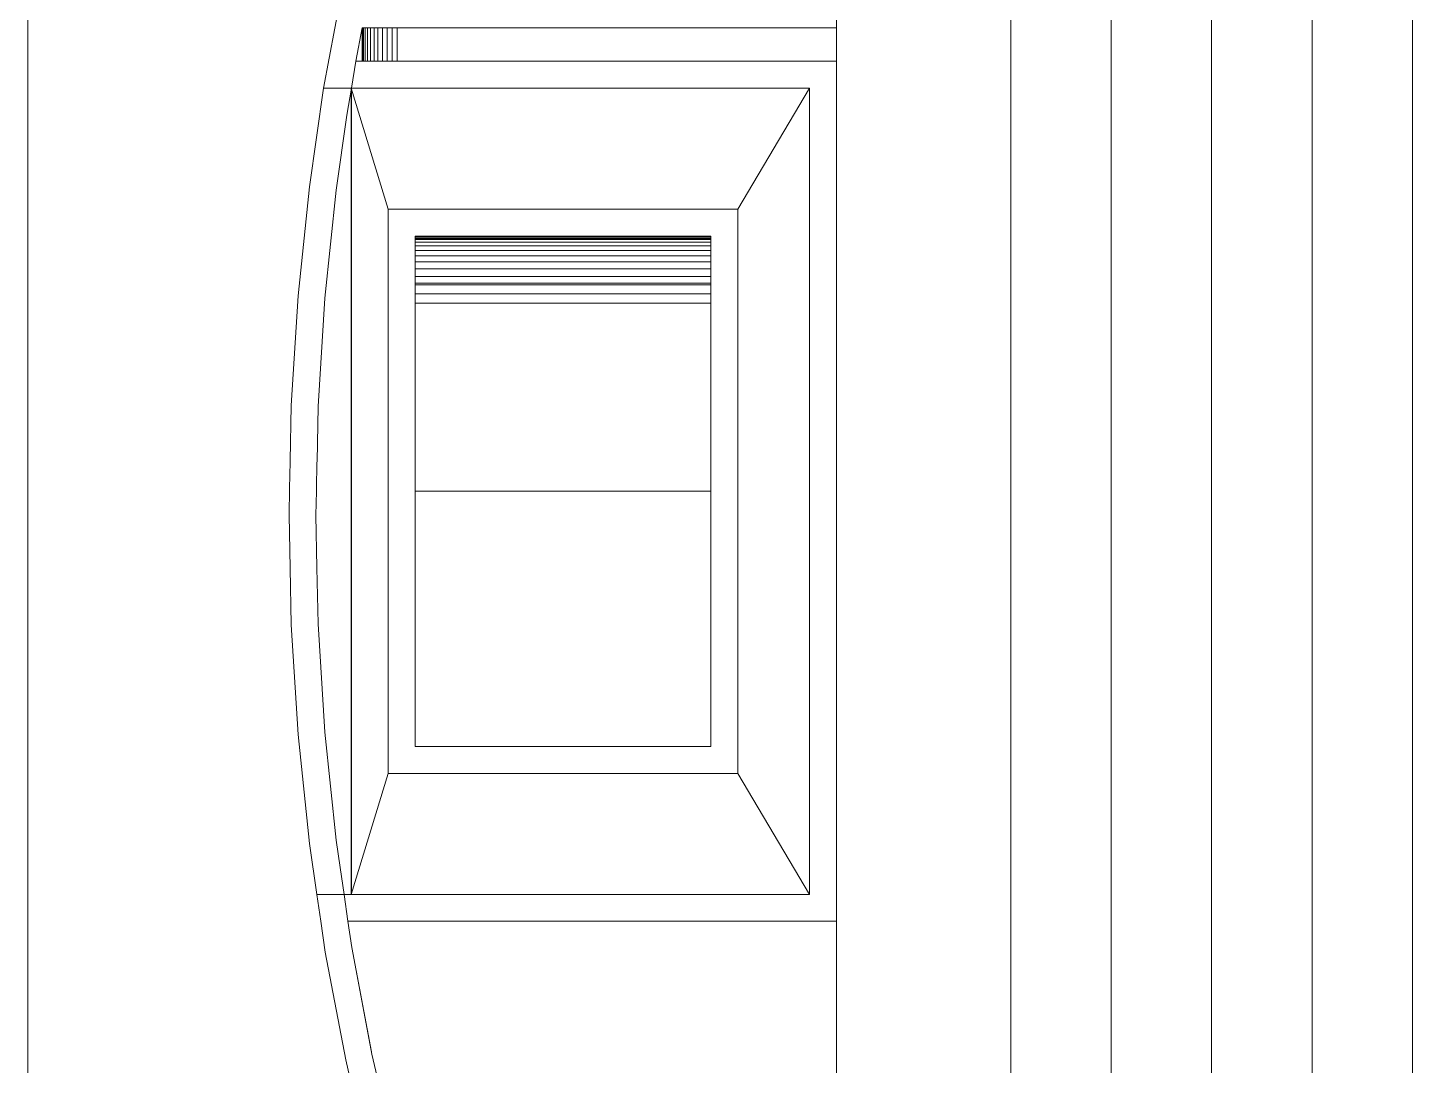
# Model space of a CAD drawing. Header units: inches. Extents: x -827 to 154, y -802 to 207.
# Drawn here: x -113.247 to -110.027, y -167.417 to -165.004 of the extents above; entities that cross this region are included whole.
import ezdxf

# ---------------------------------------------------------------- set-up
doc = ezdxf.new("R2010")
doc.units = ezdxf.units.IN
doc.header["$MEASUREMENT"] = 0
doc.layers.add('Layer0', color=7, linetype='Continuous', lineweight=9)
doc.layers.add('Shop_Sabre_RC-8_CNC_Router_skp', color=8, linetype='Continuous', lineweight=9)

# ---------------------------------------------------------------- blocks, each defined once
blk = doc.blocks.new('Shop_Sabre_RC-8_CNC_Router_skp_102-402841-Level 1')
at = {"layer": 'Layer0'}
for p, q in [((2.2631, 4.24), (2.2631, 0.5104)), ((2.4964, 4.2464), (2.4964, 0.504)), ((2.7298, 4.2335), (2.7298, 0.5169)), ((2.9631, 4.2011), (2.9631, 0.5493)), ((3.1964, 4.155), (3.1964, 0.5954)), ((2.2631, 0.6403), (2.2631, 4.1101)), ((2.2631, 4.1101), (2.2631, 0.5104)), ((2.4964, 0.6403), (2.4964, 4.1101)), ((2.4964, 4.1101), (2.4964, 0.504)), ((2.7298, 0.6403), (2.7298, 4.1101)), ((2.7298, 4.1101), (2.7298, 0.5169)), ((2.9631, 0.6403), (2.9631, 4.1101)), ((2.9631, 4.1101), (2.9631, 0.5493)), ((3.1964, 0.6403), (3.1964, 4.1101)), ((3.1964, 4.1101), (3.1964, 0.5954)), ((3.602, 4.0245), (3.602, 0.7259)), ((3.602, 0.7259), (3.602, 4.0245)), ((4.6391, 3.8143), (4.6821, 3.6291)), ((4.6821, 3.6291), (4.6391, 3.8143)), ((4.6998, 3.8294), (4.7433, 3.642)), ((4.7433, 3.642), (4.6998, 3.8294)), ((4.7433, 3.642), (4.7906, 3.3913)), ((4.7906, 3.3913), (4.7433, 3.642)), ((4.6821, 3.6291), (4.7289, 3.381)), ((4.7289, 3.381), (4.6821, 3.6291)), ((4.6832, 3.6231), (4.7289, 3.381)), ((4.6832, 3.6231), (4.7289, 3.381)), ((4.6832, 3.6231), (4.7289, 3.381)), ((4.7379, 3.3198), (4.7289, 3.381)), ((4.7379, 3.3198), (4.7289, 3.381)), ((4.7289, 3.381), (4.7379, 3.3198)), ((4.7289, 3.381), (4.7379, 3.3198)), ((4.7379, 3.3198), (4.7289, 3.381)), ((4.7906, 3.3913), (4.801, 3.3198)), ((4.801, 3.3198), (4.7906, 3.3913)), ((3.602, 3.3198), (4.7379, 3.3198)), ((3.602, 3.3198), (4.7379, 3.3198)), ((4.7379, 3.3198), (4.747, 3.2573)), ((4.7379, 3.3198), (4.747, 3.2573)), ((4.801, 3.3198), (4.8102, 3.2573)), ((4.8102, 3.2573), (4.801, 3.3198)), ((3.6645, 1.3823), (3.6645, 3.2573)), ((3.6645, 3.2573), (4.7301, 3.2573)), ((3.6645, 1.3823), (3.6645, 3.2573)), ((3.6645, 3.2573), (4.7301, 3.2573)), ((4.7301, 3.2573), (4.7301, 1.3823)), ((4.7301, 3.2573), (4.747, 3.2573)), ((4.7301, 3.2573), (4.747, 3.2573)), ((4.7301, 1.3823), (4.7301, 3.2573)), ((4.747, 3.2573), (4.7561, 3.1948)), ((4.747, 3.2573), (4.8102, 3.2573)), ((4.7561, 3.1948), (4.747, 3.2573)), ((4.8102, 3.2573), (4.747, 3.2573)), ((4.8275, 3.1388), (4.8102, 3.2573)), ((4.8275, 3.1388), (4.8102, 3.2573)), ((4.7561, 3.1948), (4.7655, 3.131)), ((4.7561, 3.1948), (4.7655, 3.131)), ((4.7655, 3.131), (4.7916, 2.8798)), ((4.7655, 3.131), (4.7916, 2.8798)), ((4.8275, 3.1388), (4.8539, 2.885)), ((4.8539, 2.885), (4.8275, 3.1388)), ((4.7916, 2.8798), (4.8073, 2.6277)), ((4.7916, 2.8798), (4.8073, 2.6277)), ((4.8539, 2.885), (4.8697, 2.6303)), ((4.8697, 2.6303), (4.8539, 2.885)), ((4.8073, 2.6277), (4.81, 2.4976)), ((4.8073, 2.6277), (4.81, 2.4976)), ((4.8697, 2.6303), (4.8725, 2.4989)), ((4.8697, 2.6303), (4.8725, 2.4989)), ((4.8697, 2.6303), (4.8725, 2.4989)), ((4.8725, 2.4989), (4.8697, 2.6303)), ((4.81, 2.4976), (4.8125, 2.3752)), ((4.8125, 2.3752), (4.81, 2.4976)), ((4.8725, 2.4989), (4.875, 2.3752)), ((4.8725, 2.4989), (4.875, 2.3752)), ((4.8725, 2.4989), (4.875, 2.3752)), ((4.875, 2.3752), (4.8725, 2.4989)), ((4.8113, 2.3198), (4.8125, 2.3752)), ((4.8113, 2.3198), (4.8125, 2.3752)), ((4.8737, 2.3133), (4.875, 2.3752)), ((4.8737, 2.3133), (4.875, 2.3752)), ((4.8737, 2.3133), (4.875, 2.3752)), ((4.8737, 2.3133), (4.875, 2.3752)), ((4.8113, 2.3146), (4.8113, 2.3198)), ((4.8113, 2.3146), (4.8113, 2.3198)), ((4.81, 2.2528), (4.8113, 2.3146)), ((4.81, 2.2528), (4.8113, 2.3146)), ((4.8725, 2.2515), (4.8737, 2.3133)), ((4.8725, 2.2515), (4.8737, 2.3133)), ((4.8725, 2.2515), (4.8737, 2.3133)), ((4.8725, 2.2515), (4.8737, 2.3133)), ((4.8073, 2.1227), (4.8099, 2.2502)), ((4.8073, 2.1227), (4.8099, 2.2502)), ((4.8099, 2.2502), (4.81, 2.2528)), ((4.8099, 2.2502), (4.81, 2.2528)), ((4.8697, 2.1201), (4.8724, 2.2489)), ((4.8697, 2.1201), (4.8724, 2.2489)), ((4.8724, 2.2489), (4.8697, 2.1201)), ((4.8697, 2.1201), (4.8724, 2.2489)), ((4.8724, 2.2489), (4.8725, 2.2515)), ((4.8725, 2.2515), (4.8724, 2.2489)), ((4.8724, 2.2489), (4.8725, 2.2515)), ((4.8724, 2.2489), (4.8725, 2.2515)), ((4.7916, 1.8706), (4.8073, 2.1227)), ((4.7916, 1.8706), (4.8073, 2.1227)), ((4.8539, 1.8654), (4.8697, 2.1201)), ((4.8539, 1.8654), (4.8697, 2.1201)), ((4.7654, 1.6192), (4.7916, 1.8706)), ((4.7654, 1.6192), (4.7916, 1.8706)), ((4.8275, 1.6116), (4.8539, 1.8654)), ((4.8275, 1.6116), (4.8539, 1.8654)), ((3.8941, 1.7261), (4.5816, 1.7261)), ((4.5816, 1.7261), (3.8941, 1.7261)), ((4.5816, 1.7372), (4.5816, 1.7261)), ((4.5816, 1.7261), (4.5816, 1.7372)), ((4.7407, 1.4448), (4.7654, 1.6192)), ((4.7407, 1.4448), (4.7654, 1.6192)), ((4.795, 1.3823), (4.8275, 1.6116)), ((4.795, 1.3823), (4.8275, 1.6116)), ((4.7407, 1.4448), (4.7301, 1.3823)), ((4.7407, 1.4448), (4.7301, 1.3823)), ((3.6645, 1.3823), (4.4028, 1.3823)), ((3.6645, 1.3823), (4.4028, 1.3823)), ((4.4028, 1.3823), (4.7301, 1.3823)), ((4.4028, 1.3823), (4.7301, 1.3823)), ((4.7196, 1.3198), (4.7301, 1.3823)), ((4.7196, 1.3198), (4.7301, 1.3823)), ((4.7301, 1.3823), (4.795, 1.3823)), ((4.795, 1.3823), (4.7301, 1.3823)), ((4.7456, 1.1207), (4.795, 1.3823)), ((4.7456, 1.1207), (4.795, 1.3823)), ((3.602, 1.3198), (4.6233, 1.3198)), ((3.602, 1.3198), (4.6233, 1.3198)), ((4.6233, 1.3198), (4.6233, 1.2417)), ((4.6233, 1.3198), (4.6353, 1.3198)), ((4.6353, 1.3198), (4.6233, 1.3198)), ((4.7196, 1.3198), (4.6233, 1.3198)), ((4.6233, 1.3198), (4.7196, 1.3198)), ((4.6233, 1.3198), (4.7196, 1.3198)), ((4.7048, 1.3198), (4.6233, 1.3198)), ((4.6233, 1.3198), (4.7196, 1.3198)), ((4.6233, 1.2417), (4.6233, 1.3198)), ((4.6353, 1.3198), (4.6353, 1.2417)), ((4.6353, 1.3198), (4.647, 1.3198)), ((4.6353, 1.2417), (4.6353, 1.3198)), ((4.647, 1.3198), (4.6353, 1.3198)), ((4.647, 1.3198), (4.647, 1.2417)), ((4.647, 1.3198), (4.658, 1.3198)), ((4.647, 1.2417), (4.647, 1.3198)), ((4.658, 1.3198), (4.647, 1.3198)), ((4.658, 1.3198), (4.658, 1.2417)), ((4.658, 1.3198), (4.6682, 1.3198)), ((4.658, 1.2417), (4.658, 1.3198)), ((4.6682, 1.3198), (4.658, 1.3198)), ((4.6682, 1.3198), (4.6682, 1.2417)), ((4.6682, 1.3198), (4.6774, 1.3198)), ((4.6682, 1.2417), (4.6682, 1.3198)), ((4.6774, 1.3198), (4.6682, 1.3198)), ((4.6855, 1.3198), (4.6774, 1.3198)), ((4.6774, 1.2417), (4.6774, 1.3198)), ((4.6774, 1.2417), (4.6774, 1.3198)), ((4.6855, 1.3198), (4.6774, 1.3198)), ((4.6923, 1.3198), (4.6855, 1.3198)), ((4.6855, 1.2417), (4.6855, 1.3198)), ((4.6855, 1.3198), (4.6855, 1.2417)), ((4.6923, 1.3198), (4.6855, 1.3198)), ((4.6977, 1.3198), (4.6923, 1.3198)), ((4.6923, 1.2417), (4.6923, 1.3198)), ((4.6923, 1.3198), (4.6923, 1.2417)), ((4.6977, 1.3198), (4.6923, 1.3198)), ((4.7016, 1.3198), (4.6977, 1.3198)), ((4.6977, 1.2417), (4.6977, 1.3198)), ((4.6977, 1.3198), (4.6977, 1.2417)), ((4.7016, 1.3198), (4.6977, 1.3198)), ((4.704, 1.3198), (4.7016, 1.3198)), ((4.7016, 1.2417), (4.7016, 1.3198)), ((4.7016, 1.3198), (4.7016, 1.2417)), ((4.704, 1.3198), (4.7016, 1.3198)), ((4.7048, 1.3198), (4.704, 1.3198)), ((4.704, 1.2417), (4.704, 1.3198)), ((4.704, 1.3198), (4.704, 1.2417)), ((4.7048, 1.3198), (4.704, 1.3198)), ((4.7048, 1.3198), (4.704, 1.2417)), ((4.7048, 1.3198), (4.7048, 1.2417)), ((4.7048, 1.3198), (4.7196, 1.3198)), ((4.7048, 1.2417), (4.7196, 1.3198)), ((4.7048, 1.2417), (4.7196, 1.3198)), ((4.7196, 1.3198), (4.7048, 1.2417)), ((4.7196, 1.3198), (4.7048, 1.3198)), ((4.7048, 1.2417), (4.7048, 1.3198)), ((4.7048, 1.2417), (4.7196, 1.3198)), ((4.7196, 1.3198), (4.7048, 1.2417)), ((4.7048, 1.3198), (4.7048, 1.2417)), ((4.7196, 1.3198), (4.7048, 1.2417)), ((3.602, 1.2417), (4.6233, 1.2417)), ((4.6353, 1.2417), (4.6233, 1.2417)), ((4.6233, 1.2417), (4.7048, 1.2417)), ((4.6353, 1.2417), (4.6233, 1.2417)), ((4.647, 1.2417), (4.6353, 1.2417)), ((4.647, 1.2417), (4.6353, 1.2417)), ((4.658, 1.2417), (4.647, 1.2417)), ((4.658, 1.2417), (4.647, 1.2417)), ((4.6682, 1.2417), (4.658, 1.2417)), ((4.6682, 1.2417), (4.658, 1.2417)), ((4.6774, 1.2417), (4.6682, 1.2417)), ((4.6774, 1.2417), (4.6682, 1.2417)), ((4.6774, 1.2417), (4.6855, 1.2417)), ((4.6855, 1.2417), (4.6774, 1.2417)), ((4.6855, 1.2417), (4.6923, 1.2417)), ((4.6923, 1.2417), (4.6855, 1.2417)), ((4.6923, 1.2417), (4.6977, 1.2417)), ((4.6977, 1.2417), (4.6923, 1.2417)), ((4.6977, 1.2417), (4.7016, 1.2417)), ((4.7016, 1.2417), (4.6977, 1.2417)), ((4.7016, 1.2417), (4.704, 1.2417)), ((4.704, 1.2417), (4.7016, 1.2417)), ((4.7048, 1.2417), (4.704, 1.2417)), ((4.704, 1.2417), (4.7048, 1.2417))]:
    blk.add_line(p, q, dxfattribs=at)
blk = doc.blocks.new('Shop_Sabre_RC-8_CNC_Router_skp_101-402840-Level 1')
at = {"layer": 'Layer0'}
for p, q in [((1.0657, 1.875), (0, 1.875)), ((0.1672, 1.5937), (0, 1.875)), ((0, 1.875), (0, 0)), ((0, 1.875), (0.1672, 1.5937)), ((1.0657, 1.875), (0.9797, 1.5937)), ((1.0657, 1.875), (0.9797, 1.5937)), ((1.0657, 1.875), (1.0657, 0)), ((0.1672, 1.5937), (0.9797, 1.5937)), ((0.1672, 0.9375), (0.1672, 1.5937)), ((0.1672, 1.5937), (0.9797, 1.5937)), ((0.1672, 1.5937), (0.1672, 0.9375)), ((0.9797, 0.2813), (0.9797, 1.5937)), ((0.9797, 0.2813), (0.9797, 1.5937)), ((0.1672, 0.2813), (0.1672, 0.9375)), ((0.1672, 0.2813), (0.1672, 0.9375)), ((0.9172, 0.3438), (0.9172, 0.3549)), ((0.2297, 0.3438), (0.9172, 0.3438)), ((0.1672, 0.2813), (0, 0)), ((0.1672, 0.2813), (0, 0)), ((0.1672, 0.2813), (0.9797, 0.2813)), ((0.1672, 0.2813), (0.9797, 0.2813)), ((0.9797, 0.2813), (1.0657, 0)), ((0.9797, 0.2813), (1.0657, 0)), ((0.7384, 0), (1.0657, 0)), ((0.7384, 0), (0, 0))]:
    blk.add_line(p, q, dxfattribs=at)
blk = doc.blocks.new('Shop_Sabre_RC-8_CNC_Router_skp_100-402839-Level 1')
at = {"layer": 'Layer0'}
for p, q in [((0, 0.5937), (0, 1.1875)), ((0, 1.1875), (0, 0.5937)), ((0, 1.1875), (0.6875, 1.1875)), ((0, 1.1875), (0.6875, 1.1875)), ((0.6875, 0.5937), (0.6875, 1.1875)), ((0.6875, 0.5937), (0.6875, 1.1875)), ((0, 0.1562), (0, 0.5937)), ((0.6875, 0.5937), (0, 0.5937)), ((0, 0.5937), (0, 0.1562)), ((0, 0.5937), (0.6875, 0.5937)), ((0.6875, 0.5937), (0.6875, 0.1562)), ((0.6875, 0.1562), (0.6875, 0.5937)), ((0, 0.1562), (0, 0.1341)), ((0, 0.1562), (0.6875, 0.1562)), ((0, 0.1341), (0, 0.1562)), ((0.6875, 0.1562), (0, 0.1562)), ((0.6875, 0.1341), (0, 0.1341)), ((0.6875, 0.1341), (0, 0.1341)), ((0, 0.1134), (0, 0.1341)), ((0, 0.1134), (0, 0.1341)), ((0.6875, 0.1341), (0.6875, 0.1562)), ((0.6875, 0.1341), (0.6875, 0.1562)), ((0.6875, 0.1134), (0.6875, 0.1341)), ((0.6875, 0.1341), (0.6875, 0.1134)), ((0.6875, 0.1134), (0, 0.1134)), ((0, 0.1096), (0, 0.1134)), ((0, 0.1134), (0.6875, 0.1134)), ((0, 0.1096), (0, 0.1134)), ((0.6875, 0.1096), (0, 0.1096)), ((0, 0.0941), (0, 0.1096)), ((0, 0.1096), (0.6875, 0.1096)), ((0, 0.0941), (0, 0.1096)), ((0.6875, 0.1096), (0.6875, 0.1134)), ((0.6875, 0.1134), (0.6875, 0.1096)), ((0.6875, 0.0941), (0.6875, 0.1096)), ((0.6875, 0.1096), (0.6875, 0.0941)), ((0.6875, 0.0941), (0, 0.0941)), ((0, 0.0764), (0, 0.0941)), ((0, 0.0941), (0.6875, 0.0941)), ((0, 0.0764), (0, 0.0941)), ((0, 0.0764), (0.6875, 0.0764)), ((0.6875, 0.0764), (0, 0.0764)), ((0, 0.0604), (0, 0.0764)), ((0, 0.0604), (0, 0.0764)), ((0.6875, 0.0941), (0.6875, 0.0764)), ((0.6875, 0.0764), (0.6875, 0.0941)), ((0.6875, 0.0604), (0.6875, 0.0764)), ((0.6875, 0.0764), (0.6875, 0.0604)), ((0.6875, 0.0604), (0, 0.0604)), ((0, 0.0462), (0, 0.0604)), ((0, 0.0604), (0.6875, 0.0604)), ((0, 0.0462), (0, 0.0604)), ((0, 0.0462), (0.6875, 0.0462)), ((0.6875, 0.0462), (0, 0.0462)), ((0, 0.0337), (0, 0.0462)), ((0, 0.0337), (0, 0.0462)), ((0.6875, 0.0337), (0, 0.0337)), ((0, 0.0231), (0, 0.0337)), ((0, 0.0337), (0.6875, 0.0337)), ((0, 0.0231), (0, 0.0337)), ((0.6875, 0.0462), (0.6875, 0.0604)), ((0.6875, 0.0604), (0.6875, 0.0462)), ((0.6875, 0.0337), (0.6875, 0.0462)), ((0.6875, 0.0462), (0.6875, 0.0337)), ((0.6875, 0.0337), (0.6875, 0.0231)), ((0.6875, 0.0231), (0.6875, 0.0337)), ((0.6875, 0.0231), (0, 0.0231)), ((0, 0.0144), (0, 0.0231)), ((0, 0.0231), (0.6875, 0.0231)), ((0, 0.0144), (0, 0.0231)), ((0, 0.0144), (0.6875, 0.0144)), ((0.6875, 0.0144), (0, 0.0144)), ((0, 0.0083), (0, 0.0144)), ((0, 0.0083), (0, 0.0144)), ((0.6875, 0.0083), (0, 0.0083)), ((0, 0.0076), (0, 0.0083)), ((0, 0.0083), (0.6875, 0.0083)), ((0, 0.0076), (0, 0.0083)), ((0, 0.0076), (0, 0.0055)), ((0, 0.0055), (0, 0.0076)), ((0.6875, 0.0055), (0, 0.0055)), ((0.6875, 0.0055), (0, 0.0055)), ((0, 0.0028), (0, 0.0055)), ((0, 0.0028), (0, 0.0055)), ((0.6875, 0.0028), (0, 0.0028)), ((0, 0), (0, 0.0028)), ((0, 0.0028), (0.6875, 0.0028)), ((0, 0.0028), (0, 0)), ((0, 0), (0.6875, 0)), ((0.6875, 0.0231), (0.6875, 0.0144)), ((0.6875, 0.0144), (0.6875, 0.0231)), ((0.6875, 0.0083), (0.6875, 0.0144)), ((0.6875, 0.0144), (0.6875, 0.0083)), ((0.6875, 0.0111), (0.6875, 0)), ((0.6875, 0.0083), (0.6875, 0.0076)), ((0.6875, 0.0076), (0.6875, 0.0083)), ((0.6875, 0.0055), (0.6875, 0.0076)), ((0.6875, 0.0055), (0.6875, 0.0076)), ((0.6875, 0.0028), (0.6875, 0.0055)), ((0.6875, 0.0055), (0.6875, 0.0028)), ((0.6875, 0.0028), (0.6875, 0)), ((0.6875, 0.0028), (0.6875, 0))]:
    blk.add_line(p, q, dxfattribs=at)
blk = doc.blocks.new('Shop_Sabre_RC-8_CNC_Router_skp_99-402838-Level 1')
for name, p in [('Shop_Sabre_RC-8_CNC_Router_skp_102-402841-Level 1', (0, 0)), ('Shop_Sabre_RC-8_CNC_Router_skp_101-402840-Level 1', (3.6645, 1.3823)), ('Shop_Sabre_RC-8_CNC_Router_skp_100-402839-Level 1', (3.8941, 1.7261))]:
    blk.add_blockref(name, p)
blk = doc.blocks.new('Shop_Sabre_RC-8_CNC_Router_skp_98-402837-Level 1')
at = {"layer": 'Layer0'}
for p, q in [((4.8697, 2.5677), (4.8725, 2.4363)), ((4.8697, 2.5677), (4.8725, 2.4363)), ((4.8697, 2.5677), (4.8725, 2.4363)), ((4.8725, 2.4363), (4.8697, 2.5677)), ((4.8725, 2.4363), (4.8697, 2.5677)), ((4.8725, 2.4363), (4.875, 2.3126)), ((4.8725, 2.4363), (4.875, 2.3126)), ((4.8725, 2.4363), (4.875, 2.3126)), ((4.875, 2.3126), (4.8725, 2.4363)), ((4.875, 2.3126), (4.8725, 2.4363)), ((4.8737, 2.2507), (4.875, 2.3126)), ((4.8737, 2.2507), (4.875, 2.3126)), ((4.875, 2.3126), (4.8737, 2.2507)), ((4.8737, 2.2507), (4.875, 2.3126)), ((4.8737, 2.2507), (4.875, 2.3126)), ((4.8725, 2.1889), (4.8737, 2.2507)), ((4.8725, 2.1889), (4.8737, 2.2507)), ((4.8737, 2.2507), (4.8725, 2.1889)), ((4.8725, 2.1889), (4.8737, 2.2507)), ((4.8737, 2.2507), (4.8725, 2.1889)), ((4.8724, 2.1863), (4.8697, 2.0575)), ((4.8697, 2.0575), (4.8724, 2.1863)), ((4.8697, 2.0575), (4.8724, 2.1863)), ((4.8724, 2.1863), (4.8697, 2.0575)), ((4.8697, 2.0575), (4.8724, 2.1863)), ((4.8724, 2.1863), (4.8725, 2.1889)), ((4.8724, 2.1863), (4.8725, 2.1889)), ((4.8724, 2.1863), (4.8725, 2.1889)), ((4.8724, 2.1863), (4.8725, 2.1889)), ((4.8724, 2.1863), (4.8725, 2.1889))]:
    blk.add_line(p, q, dxfattribs=at)
blk = doc.blocks.new('Shop_Sabre_RC-8_CNC_Router_skp_97-402836-Level 1')
for name, p in [('Shop_Sabre_RC-8_CNC_Router_skp_99-402838-Level 1', (0, 0)), ('Shop_Sabre_RC-8_CNC_Router_skp_98-402837-Level 1', (0, 0.0626))]:
    blk.add_blockref(name, p)
blk = doc.blocks.new('Shop_Sabre_RC-8_CNC_Router_skp_84-402823-Level 1')
at = {"layer": 'Layer0'}
blk.add_line((0, 8), (0, 0), dxfattribs=at)
blk.add_line((0, 8), (0, 0), dxfattribs=at)
blk = doc.blocks.new('Shop_Sabre_RC-8_CNC_Router_skp_79-402818-Level 1')
for name, p in [('Shop_Sabre_RC-8_CNC_Router_skp_84-402823-Level 1', (7, 4.9375)), ('Shop_Sabre_RC-8_CNC_Router_skp_97-402836-Level 1', (1.5174, 6.2407))]:
    blk.add_blockref(name, p)
blk = doc.blocks.new('Shop_Sabre_RC-8_CNC_Router_skp_1-402740-Level 1')
blk.add_blockref('Shop_Sabre_RC-8_CNC_Router_skp_79-402818-Level 1', (41.851, 24.8576))
blk = doc.blocks.new('Shop_Sabre_RC-8_CNC_Router_skp-402726-Level 1')
blk.add_blockref('Shop_Sabre_RC-8_CNC_Router_skp_1-402740-Level 1', (0, 0))

msp = doc.modelspace()

# ---------------------------------------------------------------- block references
at = {"layer": 'Shop_Sabre_RC-8_CNC_Router_skp', "color": 7, "rotation": 180}
msp.add_blockref('Shop_Sabre_RC-8_CNC_Router_skp-402726-Level 1', (-64.395614, -132.663924), dxfattribs=at)

doc.saveas('drawing.dxf')
